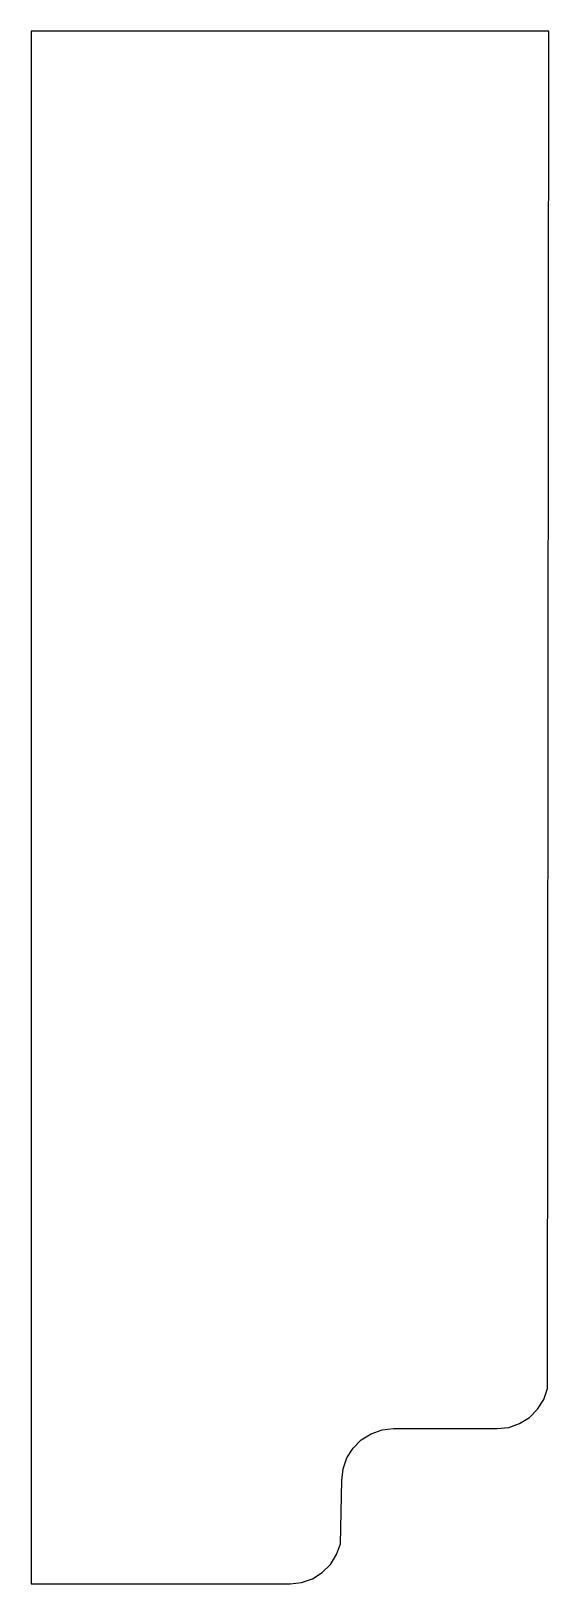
# Model space of a CAD drawing. Header units: metres. Extents: x 0 to 10, y 30 to 60.
import ezdxf

# ---------------------------------------------------------------- set-up
doc = ezdxf.new("R2010")
doc.units = ezdxf.units.M

msp = doc.modelspace()

# ---------------------------------------------------------------- linework, layer by layer
for p, q in [((10, 60), (0, 60)), ((0, 60), (0, 30)), ((9.975, 33.777), (10, 60)), ((9.901, 33.566), (9.975, 33.777)), ((9.623, 33.218), (9.782, 33.377)), ((9.782, 33.377), (9.901, 33.566)), ((6.777, 32.975), (7, 33)), ((7, 33), (9, 33)), ((9, 33), (9.223, 33.025)), ((9.223, 33.025), (9.434, 33.099)), ((9.434, 33.099), (9.623, 33.218)), ((6.218, 32.623), (6.377, 32.782)), ((6.377, 32.782), (6.566, 32.901)), ((6.566, 32.901), (6.777, 32.975)), ((6.025, 32.223), (6.099, 32.434)), ((6.099, 32.434), (6.218, 32.623)), ((6, 32), (6.025, 32.223)), ((5.975, 30.777), (6, 32)), ((5.901, 30.566), (5.975, 30.777)), ((5.623, 30.218), (5.782, 30.377)), ((5.782, 30.377), (5.901, 30.566)), ((0, 30), (5, 30)), ((5, 30), (5.223, 30.025)), ((5.223, 30.025), (5.434, 30.099)), ((5.434, 30.099), (5.623, 30.218))]:
    msp.add_line(p, q)

doc.saveas('drawing.dxf')
